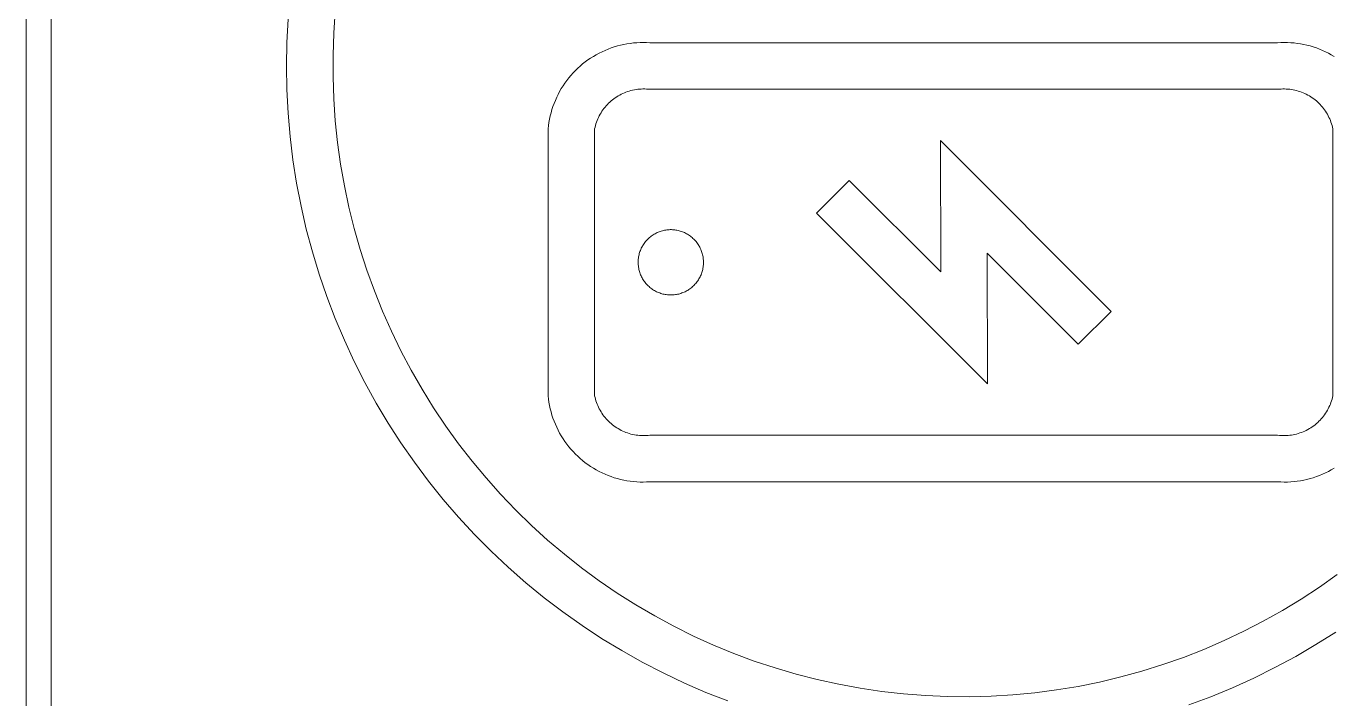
# Model space of a CAD drawing. Header units: millimetres. Extents: x -208 to 4974, y -28 to 3137.
# Drawn here: x 2756.6 to 2808.7, y 1439.6 to 1466.4 of the extents above; entities that cross this region are included whole.
import ezdxf

# ---------------------------------------------------------------- set-up
doc = ezdxf.new("R2010")
doc.units = ezdxf.units.MM
doc.layers.add('ZANO_R', color=7, linetype='Continuous', lineweight=0)

msp = doc.modelspace()

# ---------------------------------------------------------------- linework, layer by layer
at = {"layer": 'ZANO_R'}
for p, q in [((2756.641, 1523.27), (2756.641, 1403.27)), ((2757.641, 1523.27), (2757.641, 1403.27)), ((2768.964, 1467.008), (2768.904, 1466.137)), ((2767.032, 1465.763), (2767.081, 1466.699)), ((2767.016, 1464.826), (2767.032, 1465.763)), ((2768.904, 1466.137), (2768.873, 1465.265)), ((2780.335, 1465.659), (2780.462, 1465.688)), ((2780.462, 1465.688), (2780.591, 1465.712)), ((2780.591, 1465.712), (2780.72, 1465.731)), ((2780.72, 1465.731), (2780.85, 1465.746)), ((2780.85, 1465.746), (2780.981, 1465.757)), ((2780.981, 1465.757), (2781.111, 1465.763)), ((2781.111, 1465.763), (2781.242, 1465.764)), ((2781.242, 1465.764), (2781.373, 1465.761)), ((2781.373, 1465.761), (2781.504, 1465.753)), ((2781.504, 1465.753), (2806.525, 1465.753)), ((2806.525, 1465.753), (2806.656, 1465.761)), ((2806.656, 1465.761), (2806.787, 1465.764)), ((2806.787, 1465.764), (2806.917, 1465.763)), ((2806.917, 1465.763), (2807.048, 1465.757)), ((2807.048, 1465.757), (2807.178, 1465.746)), ((2807.178, 1465.746), (2807.308, 1465.731)), ((2807.308, 1465.731), (2807.438, 1465.712)), ((2807.438, 1465.712), (2807.566, 1465.688)), ((2807.566, 1465.688), (2807.694, 1465.659)), ((2768.873, 1465.265), (2768.873, 1464.392)), ((2779.14, 1465.143), (2779.251, 1465.212)), ((2779.251, 1465.212), (2779.364, 1465.279)), ((2779.364, 1465.279), (2779.479, 1465.341)), ((2779.479, 1465.341), (2779.596, 1465.399)), ((2779.596, 1465.399), (2779.715, 1465.453)), ((2779.715, 1465.453), (2779.836, 1465.503)), ((2779.836, 1465.503), (2779.959, 1465.548)), ((2779.959, 1465.548), (2780.083, 1465.59)), ((2780.083, 1465.59), (2780.208, 1465.627)), ((2780.208, 1465.627), (2780.335, 1465.659)), ((2807.694, 1465.659), (2807.821, 1465.627)), ((2807.821, 1465.627), (2807.946, 1465.59)), ((2807.946, 1465.59), (2808.07, 1465.548)), ((2808.07, 1465.548), (2808.193, 1465.503)), ((2808.193, 1465.503), (2808.314, 1465.453)), ((2808.314, 1465.453), (2808.433, 1465.399)), ((2808.433, 1465.399), (2808.55, 1465.341)), ((2808.55, 1465.341), (2808.665, 1465.279)), ((2808.665, 1465.279), (2808.778, 1465.212)), ((2767.032, 1463.889), (2767.016, 1464.826)), ((2778.443, 1464.553), (2778.533, 1464.647)), ((2778.533, 1464.647), (2778.627, 1464.738)), ((2778.627, 1464.738), (2778.724, 1464.826)), ((2778.724, 1464.826), (2778.824, 1464.911)), ((2778.824, 1464.911), (2778.927, 1464.992)), ((2778.927, 1464.992), (2779.032, 1465.069)), ((2779.032, 1465.069), (2779.14, 1465.143)), ((2768.873, 1464.392), (2768.904, 1463.52)), ((2778.042, 1464.037), (2778.115, 1464.146)), ((2778.115, 1464.146), (2778.191, 1464.252)), ((2778.191, 1464.252), (2778.272, 1464.355)), ((2778.272, 1464.355), (2778.356, 1464.455)), ((2778.356, 1464.455), (2778.443, 1464.553)), ((2767.081, 1462.953), (2767.032, 1463.889)), ((2777.788, 1463.58), (2777.846, 1463.697)), ((2777.846, 1463.697), (2777.907, 1463.813)), ((2777.907, 1463.813), (2777.972, 1463.926)), ((2777.972, 1463.926), (2778.042, 1464.037)), ((2780.24, 1463.636), (2780.181, 1463.6)), ((2780.3, 1463.67), (2780.24, 1463.636)), ((2780.361, 1463.702), (2780.3, 1463.67)), ((2780.424, 1463.732), (2780.361, 1463.702)), ((2780.487, 1463.76), (2780.424, 1463.732)), ((2780.551, 1463.785), (2780.487, 1463.76)), ((2780.616, 1463.809), (2780.551, 1463.785)), ((2780.682, 1463.83), (2780.616, 1463.809)), ((2780.749, 1463.849), (2780.682, 1463.83)), ((2780.816, 1463.865), (2780.749, 1463.849)), ((2780.884, 1463.879), (2780.816, 1463.865)), ((2780.952, 1463.891), (2780.884, 1463.879)), ((2781.021, 1463.9), (2780.952, 1463.891)), ((2781.089, 1463.907), (2781.021, 1463.9)), ((2781.158, 1463.912), (2781.089, 1463.907)), ((2781.227, 1463.914), (2781.158, 1463.912)), ((2781.297, 1463.914), (2781.227, 1463.914)), ((2781.366, 1463.912), (2781.297, 1463.914)), ((2781.435, 1463.907), (2781.366, 1463.912)), ((2781.504, 1463.899), (2781.435, 1463.907)), ((2806.525, 1463.899), (2781.504, 1463.899)), ((2806.594, 1463.907), (2806.525, 1463.899)), ((2806.663, 1463.912), (2806.594, 1463.907)), ((2806.732, 1463.914), (2806.663, 1463.912)), ((2806.801, 1463.914), (2806.732, 1463.914)), ((2806.87, 1463.912), (2806.801, 1463.914)), ((2806.939, 1463.907), (2806.87, 1463.912)), ((2807.008, 1463.9), (2806.939, 1463.907)), ((2807.077, 1463.891), (2807.008, 1463.9)), ((2807.145, 1463.879), (2807.077, 1463.891)), ((2807.213, 1463.865), (2807.145, 1463.879)), ((2807.28, 1463.849), (2807.213, 1463.865)), ((2807.346, 1463.83), (2807.28, 1463.849)), ((2807.412, 1463.809), (2807.346, 1463.83)), ((2807.477, 1463.785), (2807.412, 1463.809)), ((2807.542, 1463.76), (2807.477, 1463.785)), ((2807.605, 1463.732), (2807.542, 1463.76)), ((2807.667, 1463.702), (2807.605, 1463.732)), ((2807.729, 1463.67), (2807.667, 1463.702)), ((2807.789, 1463.636), (2807.729, 1463.67)), ((2807.848, 1463.6), (2807.789, 1463.636)), ((2768.904, 1463.52), (2768.964, 1462.649)), ((2777.564, 1462.966), (2777.6, 1463.092)), ((2777.6, 1463.092), (2777.641, 1463.216)), ((2777.641, 1463.216), (2777.686, 1463.339)), ((2777.686, 1463.339), (2777.735, 1463.46)), ((2777.735, 1463.46), (2777.788, 1463.58)), ((2779.674, 1463.134), (2779.633, 1463.078)), ((2779.717, 1463.188), (2779.674, 1463.134)), ((2779.762, 1463.241), (2779.717, 1463.188)), ((2779.809, 1463.292), (2779.762, 1463.241)), ((2779.857, 1463.341), (2779.809, 1463.292)), ((2779.907, 1463.389), (2779.857, 1463.341)), ((2779.959, 1463.435), (2779.907, 1463.389)), ((2780.012, 1463.479), (2779.959, 1463.435)), ((2780.067, 1463.521), (2780.012, 1463.479)), ((2780.123, 1463.561), (2780.067, 1463.521)), ((2780.181, 1463.6), (2780.123, 1463.561)), ((2807.905, 1463.561), (2807.848, 1463.6)), ((2807.962, 1463.521), (2807.905, 1463.561)), ((2808.016, 1463.479), (2807.962, 1463.521)), ((2808.07, 1463.435), (2808.016, 1463.479)), ((2808.121, 1463.389), (2808.07, 1463.435)), ((2808.172, 1463.341), (2808.121, 1463.389)), ((2808.22, 1463.292), (2808.172, 1463.341)), ((2808.267, 1463.241), (2808.22, 1463.292)), ((2808.312, 1463.188), (2808.267, 1463.241)), ((2808.355, 1463.134), (2808.312, 1463.188)), ((2808.396, 1463.078), (2808.355, 1463.134)), ((2767.162, 1462.02), (2767.081, 1462.953)), ((2768.964, 1462.649), (2769.055, 1461.781)), ((2777.462, 1462.453), (2777.481, 1462.583)), ((2777.481, 1462.583), (2777.504, 1462.712)), ((2777.504, 1462.712), (2777.532, 1462.84)), ((2777.532, 1462.84), (2777.564, 1462.966)), ((2779.377, 1462.59), (2779.355, 1462.524)), ((2779.402, 1462.654), (2779.377, 1462.59)), ((2779.428, 1462.718), (2779.402, 1462.654)), ((2779.457, 1462.781), (2779.428, 1462.718)), ((2779.488, 1462.843), (2779.457, 1462.781)), ((2779.521, 1462.904), (2779.488, 1462.843)), ((2779.556, 1462.963), (2779.521, 1462.904)), ((2779.594, 1463.022), (2779.556, 1462.963)), ((2779.633, 1463.078), (2779.594, 1463.022)), ((2808.435, 1463.022), (2808.396, 1463.078)), ((2808.472, 1462.963), (2808.435, 1463.022)), ((2808.508, 1462.904), (2808.472, 1462.963)), ((2808.541, 1462.843), (2808.508, 1462.904)), ((2808.572, 1462.781), (2808.541, 1462.843)), ((2808.601, 1462.718), (2808.572, 1462.781)), ((2808.627, 1462.654), (2808.601, 1462.718)), ((2808.652, 1462.59), (2808.627, 1462.654)), ((2808.674, 1462.524), (2808.652, 1462.59)), ((2777.448, 1462.323), (2777.462, 1462.453)), ((2777.448, 1451.684), (2777.448, 1462.323)), ((2779.318, 1462.391), (2779.302, 1462.323)), ((2779.302, 1462.323), (2779.302, 1451.684)), ((2779.335, 1462.458), (2779.318, 1462.391)), ((2779.355, 1462.524), (2779.335, 1462.458)), ((2808.694, 1462.458), (2808.674, 1462.524)), ((2808.711, 1462.391), (2808.694, 1462.458)), ((2808.726, 1462.323), (2808.711, 1462.391)), ((2808.726, 1451.684), (2808.726, 1462.323)), ((2767.276, 1461.089), (2767.162, 1462.02)), ((2769.055, 1461.781), (2769.176, 1460.916)), ((2793.092, 1461.855), (2799.893, 1455.048)), ((2793.098, 1456.63), (2793.092, 1461.855)), ((2767.421, 1460.164), (2767.276, 1461.089)), ((2769.176, 1460.916), (2769.326, 1460.057)), ((2767.599, 1459.243), (2767.421, 1460.164)), ((2769.326, 1460.057), (2769.507, 1459.203)), ((2788.14, 1458.957), (2789.449, 1460.269)), ((2789.449, 1460.269), (2793.098, 1456.63)), ((2767.809, 1458.33), (2767.599, 1459.243)), ((2769.507, 1459.203), (2769.717, 1458.355)), ((2794.958, 1452.156), (2788.14, 1458.957)), ((2768.05, 1457.424), (2767.809, 1458.33)), ((2769.717, 1458.355), (2769.956, 1457.516)), ((2781.359, 1457.862), (2781.389, 1457.896)), ((2781.389, 1457.896), (2781.421, 1457.928)), ((2781.421, 1457.928), (2781.454, 1457.959)), ((2781.454, 1457.959), (2781.487, 1457.99)), ((2781.487, 1457.99), (2781.522, 1458.018)), ((2781.522, 1458.018), (2781.558, 1458.046)), ((2781.558, 1458.046), (2781.594, 1458.073)), ((2781.594, 1458.073), (2781.632, 1458.098)), ((2781.632, 1458.098), (2781.67, 1458.122)), ((2781.67, 1458.122), (2781.709, 1458.144)), ((2781.709, 1458.144), (2781.749, 1458.165)), ((2781.749, 1458.165), (2781.79, 1458.185)), ((2781.79, 1458.185), (2781.831, 1458.203)), ((2781.831, 1458.203), (2781.873, 1458.22)), ((2781.873, 1458.22), (2781.916, 1458.235)), ((2781.916, 1458.235), (2781.959, 1458.249)), ((2781.959, 1458.249), (2782.002, 1458.262)), ((2782.002, 1458.262), (2782.046, 1458.272)), ((2782.046, 1458.272), (2782.09, 1458.282)), ((2782.09, 1458.282), (2782.135, 1458.29)), ((2782.135, 1458.29), (2782.18, 1458.296)), ((2782.18, 1458.296), (2782.225, 1458.301)), ((2782.225, 1458.301), (2782.27, 1458.304)), ((2782.27, 1458.304), (2782.315, 1458.305)), ((2782.315, 1458.305), (2782.36, 1458.305)), ((2782.36, 1458.305), (2782.405, 1458.304)), ((2782.405, 1458.304), (2782.45, 1458.301)), ((2782.45, 1458.301), (2782.495, 1458.296)), ((2782.495, 1458.296), (2782.54, 1458.29)), ((2782.54, 1458.29), (2782.584, 1458.282)), ((2782.584, 1458.282), (2782.629, 1458.272)), ((2782.629, 1458.272), (2782.672, 1458.262)), ((2782.672, 1458.262), (2782.716, 1458.249)), ((2782.716, 1458.249), (2782.759, 1458.235)), ((2782.759, 1458.235), (2782.801, 1458.22)), ((2782.801, 1458.22), (2782.843, 1458.203)), ((2782.843, 1458.203), (2782.885, 1458.185)), ((2782.885, 1458.185), (2782.925, 1458.165)), ((2782.925, 1458.165), (2782.965, 1458.144)), ((2782.965, 1458.144), (2783.004, 1458.122)), ((2783.004, 1458.122), (2783.043, 1458.098)), ((2783.043, 1458.098), (2783.08, 1458.073)), ((2783.08, 1458.073), (2783.117, 1458.046)), ((2783.117, 1458.046), (2783.153, 1458.018)), ((2783.153, 1458.018), (2783.187, 1457.99)), ((2783.187, 1457.99), (2783.221, 1457.959)), ((2783.221, 1457.959), (2783.254, 1457.928)), ((2783.254, 1457.928), (2783.285, 1457.896)), ((2783.285, 1457.896), (2783.316, 1457.862)), ((2768.323, 1456.528), (2768.05, 1457.424)), ((2769.956, 1457.516), (2770.224, 1456.685)), ((2781.082, 1457.35), (2781.095, 1457.393)), ((2781.095, 1457.393), (2781.109, 1457.436)), ((2781.109, 1457.436), (2781.125, 1457.478)), ((2781.125, 1457.478), (2781.142, 1457.52)), ((2781.142, 1457.52), (2781.161, 1457.561)), ((2781.161, 1457.561), (2781.181, 1457.602)), ((2781.181, 1457.602), (2781.203, 1457.641)), ((2781.203, 1457.641), (2781.225, 1457.68)), ((2781.225, 1457.68), (2781.25, 1457.719)), ((2781.25, 1457.719), (2781.275, 1457.756)), ((2781.275, 1457.756), (2781.302, 1457.792)), ((2781.302, 1457.792), (2781.33, 1457.828)), ((2781.33, 1457.828), (2781.359, 1457.862)), ((2783.316, 1457.862), (2783.345, 1457.828)), ((2783.345, 1457.828), (2783.373, 1457.792)), ((2783.373, 1457.792), (2783.4, 1457.756)), ((2783.4, 1457.756), (2783.425, 1457.719)), ((2783.425, 1457.719), (2783.449, 1457.68)), ((2783.449, 1457.68), (2783.472, 1457.641)), ((2783.472, 1457.641), (2783.494, 1457.602)), ((2783.494, 1457.602), (2783.514, 1457.561)), ((2783.514, 1457.561), (2783.532, 1457.52)), ((2783.532, 1457.52), (2783.55, 1457.478)), ((2783.55, 1457.478), (2783.565, 1457.436)), ((2783.565, 1457.436), (2783.58, 1457.393)), ((2783.58, 1457.393), (2783.592, 1457.35)), ((2794.951, 1457.37), (2794.958, 1452.156)), ((2798.581, 1453.738), (2794.951, 1457.37)), ((2781.036, 1457.038), (2781.038, 1457.083)), ((2781.036, 1456.992), (2781.036, 1457.038)), ((2781.037, 1456.947), (2781.036, 1456.992)), ((2781.04, 1456.902), (2781.037, 1456.947)), ((2781.038, 1457.083), (2781.042, 1457.128)), ((2781.044, 1456.857), (2781.04, 1456.902)), ((2781.042, 1457.128), (2781.047, 1457.173)), ((2781.05, 1456.812), (2781.044, 1456.857)), ((2781.047, 1457.173), (2781.053, 1457.217)), ((2781.053, 1457.217), (2781.061, 1457.262)), ((2781.061, 1457.262), (2781.071, 1457.306)), ((2781.071, 1457.306), (2781.082, 1457.35)), ((2783.592, 1457.35), (2783.604, 1457.306)), ((2783.604, 1457.306), (2783.613, 1457.262)), ((2783.613, 1457.262), (2783.621, 1457.217)), ((2783.621, 1457.217), (2783.628, 1457.173)), ((2783.631, 1456.857), (2783.625, 1456.812)), ((2783.628, 1457.173), (2783.633, 1457.128)), ((2783.635, 1456.902), (2783.631, 1456.857)), ((2783.633, 1457.128), (2783.637, 1457.083)), ((2783.638, 1456.947), (2783.635, 1456.902)), ((2783.637, 1457.083), (2783.639, 1457.038)), ((2783.639, 1456.992), (2783.638, 1456.947)), ((2783.639, 1457.038), (2783.639, 1456.992)), ((2768.626, 1455.641), (2768.323, 1456.528)), ((2770.224, 1456.685), (2770.521, 1455.864)), ((2781.057, 1456.768), (2781.05, 1456.812)), ((2781.066, 1456.723), (2781.057, 1456.768)), ((2781.077, 1456.68), (2781.066, 1456.723)), ((2781.089, 1456.636), (2781.077, 1456.68)), ((2781.102, 1456.593), (2781.089, 1456.636)), ((2781.117, 1456.55), (2781.102, 1456.593)), ((2781.134, 1456.508), (2781.117, 1456.55)), ((2781.152, 1456.467), (2781.134, 1456.508)), ((2781.171, 1456.426), (2781.152, 1456.467)), ((2781.192, 1456.386), (2781.171, 1456.426)), ((2781.214, 1456.346), (2781.192, 1456.386)), ((2781.237, 1456.308), (2781.214, 1456.346)), ((2783.461, 1456.346), (2783.437, 1456.308)), ((2783.483, 1456.386), (2783.461, 1456.346)), ((2783.504, 1456.426), (2783.483, 1456.386)), ((2783.523, 1456.467), (2783.504, 1456.426)), ((2783.541, 1456.508), (2783.523, 1456.467)), ((2783.558, 1456.55), (2783.541, 1456.508)), ((2783.573, 1456.593), (2783.558, 1456.55)), ((2783.586, 1456.636), (2783.573, 1456.593)), ((2783.598, 1456.68), (2783.586, 1456.636)), ((2783.609, 1456.723), (2783.598, 1456.68)), ((2783.618, 1456.768), (2783.609, 1456.723)), ((2783.625, 1456.812), (2783.618, 1456.768)), ((2770.521, 1455.864), (2770.847, 1455.054)), ((2781.262, 1456.27), (2781.237, 1456.308)), ((2781.288, 1456.233), (2781.262, 1456.27)), ((2781.316, 1456.197), (2781.288, 1456.233)), ((2781.344, 1456.162), (2781.316, 1456.197)), ((2781.374, 1456.128), (2781.344, 1456.162)), ((2781.405, 1456.095), (2781.374, 1456.128)), ((2781.437, 1456.063), (2781.405, 1456.095)), ((2781.47, 1456.033), (2781.437, 1456.063)), ((2781.504, 1456.003), (2781.47, 1456.033)), ((2781.54, 1455.975), (2781.504, 1456.003)), ((2781.576, 1455.948), (2781.54, 1455.975)), ((2781.613, 1455.922), (2781.576, 1455.948)), ((2781.651, 1455.898), (2781.613, 1455.922)), ((2781.69, 1455.874), (2781.651, 1455.898)), ((2781.729, 1455.853), (2781.69, 1455.874)), ((2781.77, 1455.832), (2781.729, 1455.853)), ((2781.811, 1455.813), (2781.77, 1455.832)), ((2781.852, 1455.796), (2781.811, 1455.813)), ((2781.894, 1455.78), (2781.852, 1455.796)), ((2782.822, 1455.796), (2782.78, 1455.78)), ((2782.864, 1455.813), (2782.822, 1455.796)), ((2782.905, 1455.832), (2782.864, 1455.813)), ((2782.945, 1455.853), (2782.905, 1455.832)), ((2782.985, 1455.874), (2782.945, 1455.853)), ((2783.024, 1455.898), (2782.985, 1455.874)), ((2783.062, 1455.922), (2783.024, 1455.898)), ((2783.099, 1455.948), (2783.062, 1455.922)), ((2783.135, 1455.975), (2783.099, 1455.948)), ((2783.17, 1456.003), (2783.135, 1455.975)), ((2783.204, 1456.033), (2783.17, 1456.003)), ((2783.238, 1456.063), (2783.204, 1456.033)), ((2783.27, 1456.095), (2783.238, 1456.063)), ((2783.301, 1456.128), (2783.27, 1456.095)), ((2783.33, 1456.162), (2783.301, 1456.128)), ((2783.359, 1456.197), (2783.33, 1456.162)), ((2783.386, 1456.233), (2783.359, 1456.197)), ((2783.413, 1456.27), (2783.386, 1456.233)), ((2783.437, 1456.308), (2783.413, 1456.27)), ((2768.961, 1454.765), (2768.626, 1455.641)), ((2781.937, 1455.765), (2781.894, 1455.78)), ((2781.98, 1455.752), (2781.937, 1455.765)), ((2782.024, 1455.74), (2781.98, 1455.752)), ((2782.068, 1455.73), (2782.024, 1455.74)), ((2782.113, 1455.722), (2782.068, 1455.73)), ((2782.157, 1455.714), (2782.113, 1455.722)), ((2782.202, 1455.709), (2782.157, 1455.714)), ((2782.247, 1455.705), (2782.202, 1455.709)), ((2782.292, 1455.703), (2782.247, 1455.705)), ((2782.337, 1455.702), (2782.292, 1455.703)), ((2782.383, 1455.703), (2782.337, 1455.702)), ((2782.428, 1455.705), (2782.383, 1455.703)), ((2782.473, 1455.709), (2782.428, 1455.705)), ((2782.518, 1455.714), (2782.473, 1455.709)), ((2782.562, 1455.722), (2782.518, 1455.714)), ((2782.607, 1455.73), (2782.562, 1455.722)), ((2782.651, 1455.74), (2782.607, 1455.73)), ((2782.694, 1455.752), (2782.651, 1455.74)), ((2782.737, 1455.765), (2782.694, 1455.752)), ((2782.78, 1455.78), (2782.737, 1455.765)), ((2769.325, 1453.902), (2768.961, 1454.765)), ((2770.847, 1455.054), (2771.2, 1454.256)), ((2799.893, 1455.048), (2798.581, 1453.738)), ((2771.2, 1454.256), (2771.58, 1453.471)), ((2769.719, 1453.051), (2769.325, 1453.902)), ((2771.58, 1453.471), (2771.988, 1452.699)), ((2770.142, 1452.215), (2769.719, 1453.051)), ((2771.988, 1452.699), (2772.422, 1451.942)), ((2770.594, 1451.394), (2770.142, 1452.215)), ((2772.422, 1451.942), (2772.882, 1451.2)), ((2777.462, 1451.554), (2777.448, 1451.684)), ((2779.302, 1451.684), (2779.318, 1451.616)), ((2808.711, 1451.616), (2808.726, 1451.684)), ((2771.075, 1450.589), (2770.594, 1451.394)), ((2772.882, 1451.2), (2773.368, 1450.475)), ((2777.481, 1451.424), (2777.462, 1451.554)), ((2777.504, 1451.296), (2777.481, 1451.424)), ((2777.532, 1451.168), (2777.504, 1451.296)), ((2777.564, 1451.041), (2777.532, 1451.168)), ((2779.318, 1451.616), (2779.335, 1451.55)), ((2779.335, 1451.55), (2779.355, 1451.483)), ((2779.355, 1451.483), (2779.377, 1451.418)), ((2779.377, 1451.418), (2779.402, 1451.353)), ((2779.402, 1451.353), (2779.428, 1451.289)), ((2779.428, 1451.289), (2779.457, 1451.226)), ((2779.457, 1451.226), (2779.488, 1451.164)), ((2779.488, 1451.164), (2779.521, 1451.104)), ((2779.521, 1451.104), (2779.556, 1451.044)), ((2808.472, 1451.044), (2808.508, 1451.104)), ((2808.508, 1451.104), (2808.541, 1451.164)), ((2808.541, 1451.164), (2808.572, 1451.226)), ((2808.572, 1451.226), (2808.601, 1451.289)), ((2808.601, 1451.289), (2808.627, 1451.353)), ((2808.627, 1451.353), (2808.652, 1451.418)), ((2808.652, 1451.418), (2808.674, 1451.483)), ((2808.674, 1451.483), (2808.694, 1451.55)), ((2808.694, 1451.55), (2808.711, 1451.616)), ((2771.583, 1449.802), (2771.075, 1450.589)), ((2777.6, 1450.915), (2777.564, 1451.041)), ((2777.641, 1450.791), (2777.6, 1450.915)), ((2777.686, 1450.668), (2777.641, 1450.791)), ((2777.735, 1450.547), (2777.686, 1450.668)), ((2779.556, 1451.044), (2779.594, 1450.986)), ((2779.594, 1450.986), (2779.633, 1450.929)), ((2779.633, 1450.929), (2779.674, 1450.873)), ((2779.674, 1450.873), (2779.717, 1450.819)), ((2779.717, 1450.819), (2779.762, 1450.767)), ((2779.762, 1450.767), (2779.809, 1450.716)), ((2779.809, 1450.716), (2779.857, 1450.666)), ((2779.857, 1450.666), (2779.907, 1450.619)), ((2779.907, 1450.619), (2779.959, 1450.573)), ((2808.07, 1450.573), (2808.121, 1450.619)), ((2808.121, 1450.619), (2808.172, 1450.666)), ((2808.172, 1450.666), (2808.22, 1450.716)), ((2808.22, 1450.716), (2808.267, 1450.767)), ((2808.267, 1450.767), (2808.312, 1450.819)), ((2808.312, 1450.819), (2808.355, 1450.873)), ((2808.355, 1450.873), (2808.396, 1450.929)), ((2808.396, 1450.929), (2808.435, 1450.986)), ((2808.435, 1450.986), (2808.472, 1451.044)), ((2773.368, 1450.475), (2773.879, 1449.767)), ((2777.788, 1450.428), (2777.735, 1450.547)), ((2777.846, 1450.31), (2777.788, 1450.428)), ((2777.907, 1450.194), (2777.846, 1450.31)), ((2777.972, 1450.081), (2777.907, 1450.194)), ((2778.042, 1449.97), (2777.972, 1450.081)), ((2779.959, 1450.573), (2780.012, 1450.529)), ((2780.012, 1450.529), (2780.067, 1450.486)), ((2780.067, 1450.486), (2780.123, 1450.446)), ((2780.123, 1450.446), (2780.181, 1450.408)), ((2780.181, 1450.408), (2780.24, 1450.372)), ((2780.24, 1450.372), (2780.3, 1450.337)), ((2780.3, 1450.337), (2780.361, 1450.305)), ((2780.361, 1450.305), (2780.424, 1450.275)), ((2780.424, 1450.275), (2780.487, 1450.248)), ((2780.487, 1450.248), (2780.551, 1450.222)), ((2780.551, 1450.222), (2780.616, 1450.199)), ((2780.616, 1450.199), (2780.682, 1450.178)), ((2780.682, 1450.178), (2780.749, 1450.159)), ((2780.749, 1450.159), (2780.816, 1450.142)), ((2780.816, 1450.142), (2780.884, 1450.128)), ((2780.884, 1450.128), (2780.952, 1450.116)), ((2780.952, 1450.116), (2781.021, 1450.107)), ((2781.021, 1450.107), (2781.089, 1450.1)), ((2781.089, 1450.1), (2781.158, 1450.095)), ((2781.158, 1450.095), (2781.227, 1450.093)), ((2781.227, 1450.093), (2781.297, 1450.093)), ((2781.297, 1450.093), (2781.366, 1450.096)), ((2781.366, 1450.096), (2781.435, 1450.101)), ((2781.435, 1450.101), (2781.504, 1450.108)), ((2781.504, 1450.108), (2806.525, 1450.108)), ((2806.525, 1450.108), (2806.594, 1450.101)), ((2806.594, 1450.101), (2806.663, 1450.096)), ((2806.663, 1450.096), (2806.732, 1450.093)), ((2806.732, 1450.093), (2806.801, 1450.093)), ((2806.801, 1450.093), (2806.87, 1450.095)), ((2806.87, 1450.095), (2806.939, 1450.1)), ((2806.939, 1450.1), (2807.008, 1450.107)), ((2807.008, 1450.107), (2807.077, 1450.116)), ((2807.077, 1450.116), (2807.145, 1450.128)), ((2807.145, 1450.128), (2807.213, 1450.142)), ((2807.213, 1450.142), (2807.28, 1450.159)), ((2807.28, 1450.159), (2807.346, 1450.178)), ((2807.346, 1450.178), (2807.412, 1450.199)), ((2807.412, 1450.199), (2807.477, 1450.222)), ((2807.477, 1450.222), (2807.542, 1450.248)), ((2807.542, 1450.248), (2807.605, 1450.275)), ((2807.605, 1450.275), (2807.667, 1450.305)), ((2807.667, 1450.305), (2807.729, 1450.337)), ((2807.729, 1450.337), (2807.789, 1450.372)), ((2807.789, 1450.372), (2807.848, 1450.408)), ((2807.848, 1450.408), (2807.905, 1450.446)), ((2807.905, 1450.446), (2807.962, 1450.486)), ((2807.962, 1450.486), (2808.016, 1450.529)), ((2808.016, 1450.529), (2808.07, 1450.573)), ((2772.118, 1449.032), (2771.583, 1449.802)), ((2773.879, 1449.767), (2774.414, 1449.077)), ((2778.115, 1449.862), (2778.042, 1449.97)), ((2778.191, 1449.756), (2778.115, 1449.862)), ((2778.272, 1449.653), (2778.191, 1449.756)), ((2778.356, 1449.552), (2778.272, 1449.653)), ((2778.443, 1449.455), (2778.356, 1449.552)), ((2772.679, 1448.282), (2772.118, 1449.032)), ((2774.414, 1449.077), (2774.972, 1448.406)), ((2778.533, 1449.36), (2778.443, 1449.455)), ((2778.627, 1449.269), (2778.533, 1449.36)), ((2778.724, 1449.181), (2778.627, 1449.269)), ((2778.824, 1449.097), (2778.724, 1449.181)), ((2778.927, 1449.016), (2778.824, 1449.097)), ((2779.032, 1448.939), (2778.927, 1449.016)), ((2779.14, 1448.865), (2779.032, 1448.939)), ((2779.251, 1448.795), (2779.14, 1448.865)), ((2779.364, 1448.729), (2779.251, 1448.795)), ((2779.479, 1448.667), (2779.364, 1448.729)), ((2779.596, 1448.609), (2779.479, 1448.667)), ((2779.715, 1448.555), (2779.596, 1448.609)), ((2779.836, 1448.505), (2779.715, 1448.555)), ((2779.959, 1448.459), (2779.836, 1448.505)), ((2808.193, 1448.505), (2808.07, 1448.459)), ((2808.314, 1448.555), (2808.193, 1448.505)), ((2808.433, 1448.609), (2808.314, 1448.555)), ((2808.55, 1448.667), (2808.433, 1448.609)), ((2808.665, 1448.729), (2808.55, 1448.667)), ((2808.778, 1448.795), (2808.665, 1448.729)), ((2773.266, 1447.551), (2772.679, 1448.282)), ((2774.972, 1448.406), (2775.553, 1447.755)), ((2780.083, 1448.418), (2779.959, 1448.459)), ((2780.208, 1448.381), (2780.083, 1448.418)), ((2780.335, 1448.348), (2780.208, 1448.381)), ((2780.462, 1448.32), (2780.335, 1448.348)), ((2780.591, 1448.296), (2780.462, 1448.32)), ((2780.72, 1448.276), (2780.591, 1448.296)), ((2780.85, 1448.261), (2780.72, 1448.276)), ((2780.981, 1448.251), (2780.85, 1448.261)), ((2781.111, 1448.245), (2780.981, 1448.251)), ((2781.242, 1448.243), (2781.111, 1448.245)), ((2781.373, 1448.246), (2781.242, 1448.243)), ((2781.504, 1448.254), (2781.373, 1448.246)), ((2806.525, 1448.254), (2781.504, 1448.254)), ((2806.656, 1448.246), (2806.525, 1448.254)), ((2806.787, 1448.243), (2806.656, 1448.246)), ((2806.917, 1448.245), (2806.787, 1448.243)), ((2807.048, 1448.251), (2806.917, 1448.245)), ((2807.178, 1448.261), (2807.048, 1448.251)), ((2807.308, 1448.276), (2807.178, 1448.261)), ((2807.438, 1448.296), (2807.308, 1448.276)), ((2807.566, 1448.32), (2807.438, 1448.296)), ((2807.694, 1448.348), (2807.566, 1448.32)), ((2807.821, 1448.381), (2807.694, 1448.348)), ((2807.946, 1448.418), (2807.821, 1448.381)), ((2808.07, 1448.459), (2807.946, 1448.418)), ((2773.878, 1446.842), (2773.266, 1447.551)), ((2775.553, 1447.755), (2776.157, 1447.125)), ((2776.157, 1447.125), (2776.782, 1446.515)), ((2774.515, 1446.153), (2773.878, 1446.842)), ((2776.782, 1446.515), (2777.428, 1445.928)), ((2775.175, 1445.488), (2774.515, 1446.153)), ((2777.428, 1445.928), (2778.094, 1445.364)), ((2775.857, 1444.846), (2775.175, 1445.488)), ((2778.094, 1445.364), (2778.779, 1444.823)), ((2776.562, 1444.227), (2775.857, 1444.846)), ((2778.779, 1444.823), (2779.483, 1444.306)), ((2808.189, 1444.056), (2808.901, 1444.561)), ((2777.287, 1443.634), (2776.562, 1444.227)), ((2779.483, 1444.306), (2780.204, 1443.814)), ((2780.204, 1443.814), (2780.941, 1443.348)), ((2807.459, 1443.577), (2808.189, 1444.056)), ((2778.033, 1443.066), (2777.287, 1443.634)), ((2780.941, 1443.348), (2781.695, 1442.907)), ((2806.713, 1443.123), (2807.459, 1443.577)), ((2778.798, 1442.525), (2778.033, 1443.066)), ((2781.695, 1442.907), (2782.463, 1442.492)), ((2805.953, 1442.695), (2806.713, 1443.123)), ((2779.581, 1442.01), (2778.798, 1442.525)), ((2782.463, 1442.492), (2783.245, 1442.105)), ((2804.388, 1441.921), (2805.177, 1442.294)), ((2805.177, 1442.294), (2805.953, 1442.695)), ((2808.846, 1442.265), (2808.054, 1441.764)), ((2780.381, 1441.523), (2779.581, 1442.01)), ((2783.245, 1442.105), (2784.04, 1441.745)), ((2784.04, 1441.745), (2784.847, 1441.413)), ((2803.587, 1441.574), (2804.388, 1441.921)), ((2808.054, 1441.764), (2807.245, 1441.291)), ((2781.198, 1441.064), (2780.381, 1441.523)), ((2784.847, 1441.413), (2785.665, 1441.108)), ((2801.951, 1440.966), (2802.774, 1441.256)), ((2802.774, 1441.256), (2803.587, 1441.574)), ((2807.245, 1441.291), (2806.42, 1440.846)), ((2782.031, 1440.633), (2781.198, 1441.064)), ((2785.665, 1441.108), (2786.494, 1440.833)), ((2786.494, 1440.833), (2787.331, 1440.586)), ((2800.277, 1440.473), (2801.118, 1440.705)), ((2801.118, 1440.705), (2801.951, 1440.966)), ((2806.42, 1440.846), (2805.58, 1440.43)), ((2782.878, 1440.232), (2782.031, 1440.633)), ((2783.738, 1439.86), (2782.878, 1440.232)), ((2787.331, 1440.586), (2788.176, 1440.369)), ((2788.176, 1440.369), (2789.029, 1440.181)), ((2789.029, 1440.181), (2789.887, 1440.023)), ((2798.572, 1440.098), (2799.428, 1440.271)), ((2799.428, 1440.271), (2800.277, 1440.473)), ((2805.58, 1440.43), (2804.727, 1440.043)), ((2784.611, 1439.518), (2783.738, 1439.86)), ((2789.887, 1440.023), (2790.75, 1439.894)), ((2790.75, 1439.894), (2791.618, 1439.796)), ((2791.618, 1439.796), (2792.488, 1439.728)), ((2792.488, 1439.728), (2793.36, 1439.69)), ((2793.36, 1439.69), (2794.233, 1439.682)), ((2794.233, 1439.682), (2795.105, 1439.705)), ((2795.105, 1439.705), (2795.977, 1439.758)), ((2795.977, 1439.758), (2796.846, 1439.841)), ((2796.846, 1439.841), (2797.711, 1439.955)), ((2797.711, 1439.955), (2798.572, 1440.098)), ((2803.86, 1439.686), (2802.981, 1439.36)), ((2804.727, 1440.043), (2803.86, 1439.686))]:
    msp.add_line(p, q, dxfattribs=at)

doc.saveas('drawing.dxf')
